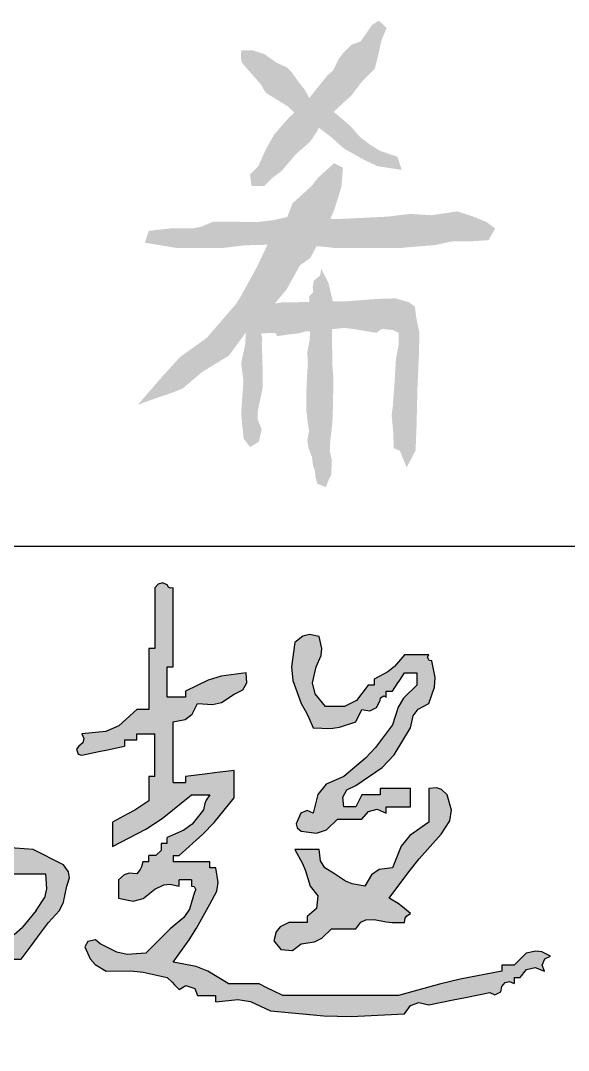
# Model space of a CAD drawing. Extents: x 4554681 to 4680693, y -485691 to -238770.
# Drawn here: x 4655784 to 4656409, y -419363 to -418188 of the extents above; entities that cross this region are included whole.
import ezdxf

# ---------------------------------------------------------------- set-up
doc = ezdxf.new("R2010")
doc.units = 0
doc.header["$LTSCALE"] = 1000
doc.header["$MEASUREMENT"] = 0
doc.layers.get('0').update_dxf_attribs({"linetype": 'CONTINUOUS'})
doc.layers.add('HATCH', color=8, linetype='CONTINUOUS')

# ---------------------------------------------------------------- blocks, each defined once
blk = doc.blocks.new('韩超')
h = blk.add_hatch(color=256)
h.dxf.hatch_style = 1
h.paths.add_polyline_path([(0.787849, 0.514197), (0.777955, 0.527898), (0.77346, 0.562754), (0.78123, 0.586063), (0.805739, 0.61125), (0.805739, 0.625142), (0.819631, 0.625142), (0.818004, 0.635027), (0.823773, 0.643681), (0.833523, 0.64598), (0.860867, 0.674873), (0.870953, 0.696725), (0.875199, 0.736279), (0.836353, 0.74757), (0.816903, 0.753127), (0.777955, 0.764063), (0.777955, 0.777955), (0.791847, 0.777955), (0.791847, 0.819631), (0.801775, 0.820971), (0.80763, 0.824875), (0.812685, 0.833523), (0.832189, 0.847055), (0.839321, 0.866071), (0.833523, 0.889091), (0.791847, 0.889091), (0.776856, 0.916298), (0.7735, 0.934755), (0.777955, 0.965498), (0.770329, 0.984025), (0.756314, 0.993368), (0.736279, 0.993282), (0.716867, 0.977277), (0.713907, 0.950644), (0.729333, 0.930768), (0.740061, 0.911103), (0.737625, 0.891618), (0.722387, 0.875199), (0.694603, 0.875199), (0.683489, 0.864086), (0.677932, 0.858529), (0.666819, 0.847415), (0.638572, 0.845181), (0.624291, 0.842325), (0.597358, 0.833523), (0.597358, 0.791847), (0.643081, 0.794876), (0.666726, 0.800787), (0.708495, 0.819631), (0.708495, 0.833523), (0.736279, 0.833523), (0.736279, 0.791847), (0.718733, 0.774249), (0.705317, 0.767541), (0.680711, 0.764063), (0.680711, 0.750171), (0.666819, 0.750171), (0.658732, 0.72359), (0.639033, 0.708815), (0.61125, 0.708495), (0.596777, 0.690733), (0.592946, 0.675409), (0.597358, 0.652926), (0.623512, 0.642026), (0.64687, 0.646697), (0.666819, 0.666819), (0.722387, 0.666819), (0.738834, 0.631134), (0.742077, 0.608437), (0.736279, 0.569574), (0.708495, 0.569574), (0.682162, 0.535076), (0.663824, 0.519794), (0.625142, 0.500114), (0.625142, 0.47233), (0.61125, 0.47233), (0.589715, 0.441777), (0.574435, 0.428025), (0.54179, 0.409816), (0.527664, 0.400538), (0.510468, 0.403404), (0.500114, 0.416762), (0.500114, 0.569574), (0.524623, 0.594762), (0.532393, 0.618071), (0.527898, 0.652926), (0.514006, 0.652926), (0.514006, 0.847415), (0.500114, 0.847415), (0.500114, 0.875199), (0.486416, 0.877514), (0.478388, 0.883536), (0.47233, 0.896037), (0.438162, 0.892345), (0.420863, 0.888021), (0.388977, 0.875199), (0.388977, 0.847415), (0.375085, 0.847415), (0.379444, 0.836821), (0.376971, 0.826928), (0.368139, 0.819631), (0.356965, 0.793593), (0.353947, 0.778504), (0.354247, 0.750171), (0.337644, 0.741703), (0.330222, 0.726858), (0.333409, 0.708495), (0.347301, 0.708495), (0.347301, 0.666819), (0.332737, 0.655189), (0.327028, 0.643772), (0.326463, 0.625142), (0.32344, 0.619715), (0.327253, 0.612088), (0.333409, 0.61125), (0.333409, 0.583466), (0.305625, 0.583466), (0.302565, 0.667178), (0.306887, 0.710398), (0.326463, 0.791847), (0.3234, 0.8474), (0.32482, 0.875797), (0.333409, 0.930768), (0.375085, 0.930768), (0.375085, 0.94466), (0.430654, 0.94466), (0.482374, 0.970498), (0.50707, 0.987931), (0.548736, 1.028012), (0.542559, 1.028676), (0.538615, 1.036564), (0.54179, 1.041904), (0.514006, 1.041904), (0.514006, 1.055796), (0.462884, 1.052445), (0.433869, 1.058893), (0.388977, 1.08358), (0.305625, 1.08358), (0.305625, 1.139148), (0.281985, 1.161307), (0.266841, 1.170393), (0.236165, 1.180825), (0.238399, 1.152578), (0.241255, 1.138297), (0.250057, 1.111364), (0.263949, 1.111364), (0.263949, 1.041904), (0.277841, 1.041904), (0.277841, 0.930768), (0.250057, 0.930768), (0.200194, 0.90821), (0.175186, 0.897095), (0.125028, 0.875199), (0.097454, 0.881715), (0.078516, 0.877928), (0.055568, 0.861307), (0.050109, 0.847376), (0.0559, 0.8329), (0.06946, 0.826577), (0.152955, 0.845407), (0.194635, 0.855133), (0.277841, 0.875199), (0.277841, 0.708495), (0.266727, 0.675154), (0.261171, 0.658483), (0.250057, 0.625142), (0.255939, 0.530696), (0.258718, 0.483462), (0.263949, 0.388977), (0.286969, 0.38318), (0.305985, 0.390311), (0.319517, 0.409816), (0.344599, 0.428141), (0.359268, 0.435475), (0.388977, 0.444546), (0.388977, 0.458438), (0.40287, 0.458438), (0.40287, 0.416762), (0.388977, 0.416762), (0.340729, 0.364454), (0.31168, 0.341215), (0.250057, 0.305625), (0.250057, 0.291733), (0.236165, 0.291733), (0.231424, 0.268639), (0.217583, 0.254798), (0.194489, 0.250057), (0.194489, 0.236165), (0.180597, 0.236165), (0.148793, 0.216524), (0.134276, 0.200394), (0.118082, 0.166705), (0.127514, 0.14947), (0.152825, 0.145854), (0.166705, 0.159759), (0.185336, 0.17447), (0.198563, 0.17943), (0.222273, 0.180597), (0.222273, 0.194489), (0.277841, 0.194489), (0.311245, 0.220472), (0.333233, 0.229896), (0.375085, 0.236165), (0.375085, 0.250057), (0.40287, 0.250057), (0.420685, 0.221738), (0.422698, 0.197582), (0.409816, 0.166705), (0.396068, 0.142401), (0.398473, 0.118345), (0.416762, 0.097244), (0.43433, 0.097627), (0.444154, 0.100901), (0.458438, 0.111136), (0.458438, 0.263949), (0.47233, 0.263949), (0.524193, 0.298154), (0.552768, 0.312442), (0.61125, 0.333409), (0.61125, 0.40287), (0.621931, 0.39652), (0.637706, 0.404407), (0.639034, 0.416762), (0.680711, 0.416762), (0.680711, 0.430654), (0.736279, 0.430654), (0.736279, 0.416762), (0.750171, 0.416762), (0.750171, 0.305625), (0.735269, 0.297653), (0.731714, 0.276323), (0.743225, 0.263949), (0.754517, 0.192544), (0.755945, 0.155413), (0.750171, 0.083352), (0.791847, 0.083352), (0.791847, 0.263949), (0.833523, 0.263949), (0.837499, 0.253205), (0.852744, 0.249394), (0.861307, 0.257003), (0.883535, 0.265338), (0.894648, 0.269506), (0.916876, 0.277841), (0.916876, 0.291733), (0.94466, 0.291733), (0.969894, 0.324902), (0.982398, 0.341574), (1.007174, 0.375085), (1.032146, 0.402761), (1.041693, 0.421855), (1.04885, 0.458438), (1.055218, 0.477023), (1.053221, 0.491001), (1.041904, 0.50706), (0.972444, 0.54179), (0.910919, 0.546316), (0.877697, 0.541786), (0.819631, 0.520952), (0.805828, 0.5112)])
h.paths.add_polyline_path([(0.791847, 0.458438), (0.805739, 0.458438), (0.82241, 0.469551), (0.847415, 0.486222), (1.000228, 0.486222), (1.003038, 0.45197), (0.997988, 0.431769), (0.97939, 0.40287), (0.948039, 0.36501), (0.929334, 0.347744), (0.889091, 0.319517), (0.889091, 0.305625), (0.805739, 0.305625), (0.805739, 0.291733), (0.791847, 0.291733)], flags=16)
h.paths.add_polyline_path([(0.750171, 0.500114), (0.736279, 0.500114), (0.725165, 0.489), (0.719608, 0.483443), (0.708495, 0.47233), (0.694603, 0.47233), (0.694603, 0.486222), (0.688447, 0.48706), (0.684633, 0.494686), (0.687657, 0.500114), (0.701182, 0.516386), (0.715167, 0.52238), (0.736279, 0.520952), (0.736943, 0.514775), (0.744831, 0.510831), (0.750171, 0.514006)], flags=16)
h.paths.add_polyline_path([(0.791847, 0.666819), (0.793521, 0.674497), (0.785633, 0.682384), (0.777955, 0.680711), (0.777955, 0.694603), (0.791847, 0.694603), (0.792194, 0.70849), (0.806202, 0.718996), (0.819631, 0.715441), (0.833192, 0.709118), (0.838982, 0.694641), (0.833523, 0.680711), (0.805739, 0.680711), (0.805739, 0.666819)], flags=16)
h.paths.add_polyline_path([(0.527898, 0.361193), (0.527898, 0.333409), (0.517217, 0.339759), (0.501443, 0.331871), (0.500114, 0.319517), (0.458438, 0.319517), (0.458438, 0.347301), (0.466116, 0.345628), (0.474003, 0.353515), (0.47233, 0.361193)], flags=16)
h.paths.add_polyline_path([(0.47233, 0.40287), (0.47233, 0.388977), (0.430654, 0.388977), (0.42898, 0.396656), (0.436867, 0.404543), (0.444546, 0.40287), (0.444546, 0.430654), (0.458438, 0.430654), (0.452088, 0.419973), (0.459976, 0.404198)], flags=16)
h.paths.add_polyline_path([(0.47233, 0.604304), (0.464836, 0.588169), (0.458643, 0.580427), (0.444546, 0.569574), (0.444546, 0.555682), (0.430654, 0.555682), (0.432327, 0.548004), (0.42444, 0.540117), (0.416762, 0.54179), (0.416762, 0.527898), (0.40287, 0.527898), (0.39467, 0.507807), (0.386422, 0.49791), (0.368139, 0.486222), (0.333409, 0.486222), (0.327612, 0.509242), (0.334743, 0.528258), (0.354247, 0.54179), (0.384775, 0.569612), (0.400056, 0.583504), (0.430654, 0.61125), (0.446814, 0.616197), (0.458647, 0.614224)], flags=16)
h.paths.add_polyline_path([(0.458438, 0.666819), (0.426908, 0.659351), (0.410404, 0.649448), (0.388977, 0.625142), (0.361193, 0.625142), (0.354844, 0.635823), (0.362731, 0.651598), (0.375085, 0.652926), (0.375085, 0.722387), (0.390598, 0.753922), (0.396359, 0.771203), (0.40287, 0.805739), (0.416762, 0.805739), (0.416762, 0.833523), (0.430654, 0.833523), (0.434629, 0.844267), (0.449874, 0.848078), (0.458438, 0.840469), (0.459102, 0.834292), (0.466989, 0.830348), (0.47233, 0.833523), (0.47233, 0.764063), (0.458438, 0.764063)], flags=16)
h.paths.add_polyline_path([(0.40287, 0.347301), (0.40287, 0.305625), (0.388977, 0.305625), (0.360889, 0.27915), (0.342496, 0.268422), (0.305625, 0.257003), (0.294367, 0.254885), (0.286778, 0.256782), (0.277841, 0.263949), (0.277841, 0.277841), (0.291733, 0.277841), (0.319459, 0.305683), (0.333352, 0.319575), (0.361193, 0.347301)], flags=16)
h.paths.add_polyline_path([(0.430654, 1.000228), (0.416762, 1.000228), (0.39813, 0.985517), (0.384903, 0.980557), (0.361193, 0.97939), (0.347067, 0.970112), (0.329871, 0.972978), (0.319517, 0.986336), (0.319517, 1.055796), (0.347301, 1.055796), (0.376072, 1.035613), (0.395527, 1.029128), (0.430654, 1.028012)], flags=16)
h = blk.add_hatch(color=256)
h.dxf.hatch_style = 1
h.paths.add_polyline_path([(1.542018, 0.208381), (1.519791, 0.219494), (1.508677, 0.225051), (1.48645, 0.236165), (1.416989, 0.236165), (1.371255, 0.264232), (1.344642, 0.274582), (1.291961, 0.284787), (1.328443, 0.335457), (1.345237, 0.362046), (1.375313, 0.416762), (1.391241, 0.446575), (1.394603, 0.466747), (1.389205, 0.500114), (1.375313, 0.500114), (1.375313, 0.514006), (1.291961, 0.514006), (1.291961, 0.527898), (1.305853, 0.527898), (1.359796, 0.576664), (1.385101, 0.603375), (1.430881, 0.659873), (1.430881, 0.722387), (1.386427, 0.71683), (1.3642, 0.714052), (1.319745, 0.708495), (1.319745, 0.694603), (1.291961, 0.694603), (1.291961, 0.833523), (1.31926, 0.838693), (1.334923, 0.85044), (1.347529, 0.875199), (1.381781, 0.872389), (1.401982, 0.877439), (1.430881, 0.896037), (1.450883, 0.906123), (1.460131, 0.922307), (1.458666, 0.94466), (1.401114, 0.937345), (1.371819, 0.928557), (1.319745, 0.902983), (1.319745, 0.889091), (1.278069, 0.889091), (1.278069, 0.958552), (1.291961, 0.958552), (1.291961, 1.139148), (1.285806, 1.138304), (1.281086, 1.140664), (1.278069, 1.146094), (1.267308, 1.150023), (1.257931, 1.147679), (1.250285, 1.139148), (1.250285, 1.000228), (1.236393, 1.000228), (1.236393, 0.861307), (1.208609, 0.861307), (1.168183, 0.824416), (1.138053, 0.811024), (1.08358, 0.805739), (1.087939, 0.795145), (1.085465, 0.785252), (1.076634, 0.777955), (1.071121, 0.771113), (1.075065, 0.759282), (1.08358, 0.757117), (1.122533, 0.76519), (1.141984, 0.769358), (1.180825, 0.777955), (1.180825, 0.791847), (1.208609, 0.791847), (1.208609, 0.805739), (1.250285, 0.805739), (1.250285, 0.708495), (1.236393, 0.708495), (1.236393, 0.652926), (1.203973, 0.631977), (1.187234, 0.622213), (1.15304, 0.604304), (1.15304, 0.548736), (1.229739, 0.588318), (1.266619, 0.612432), (1.333637, 0.666819), (1.375313, 0.666819), (1.366995, 0.654381), (1.363975, 0.646831), (1.361421, 0.632088), (1.335054, 0.599814), (1.316435, 0.58585), (1.278069, 0.569574), (1.278069, 0.555682), (1.264177, 0.555682), (1.26415, 0.539965), (1.25211, 0.527924), (1.236393, 0.527898), (1.236393, 0.514006), (1.222501, 0.514006), (1.219217, 0.502022), (1.216226, 0.496039), (1.208609, 0.486222), (1.191149, 0.488205), (1.17971, 0.484393), (1.166932, 0.47233), (1.166932, 0.430654), (1.200708, 0.424307), (1.223469, 0.429997), (1.250285, 0.451492), (1.27048, 0.461183), (1.283894, 0.46286), (1.305853, 0.458438), (1.305853, 0.47233), (1.333637, 0.47233), (1.333637, 0.458438), (1.339793, 0.4576), (1.343606, 0.449973), (1.340583, 0.444546), (1.32937, 0.406076), (1.316213, 0.38634), (1.285015, 0.361193), (1.229447, 0.305625), (1.187056, 0.302553), (1.163204, 0.307323), (1.125256, 0.326463), (1.114566, 0.33576), (1.096818, 0.332211), (1.090526, 0.319517), (1.102438, 0.292491), (1.113943, 0.279343), (1.139148, 0.263949), (1.194983, 0.265062), (1.223561, 0.262204), (1.278069, 0.250057), (1.289183, 0.238943), (1.294739, 0.233386), (1.305853, 0.222273), (1.320568, 0.231877), (1.341519, 0.224893), (1.347529, 0.208381), (1.389205, 0.208381), (1.389205, 0.194489), (1.439628, 0.1998), (1.468259, 0.195028), (1.514234, 0.173651), (1.635959, 0.161998), (1.69773, 0.160594), (1.819859, 0.166705), (1.833779, 0.185933), (1.852296, 0.192877), (1.875427, 0.187543), (1.930995, 0.198656), (1.958779, 0.204213), (2.014348, 0.215327), (2.025534, 0.209917), (2.039748, 0.217024), (2.042132, 0.229219), (2.049428, 0.23805), (2.059322, 0.240524), (2.069916, 0.236165), (2.069916, 0.250057), (2.083808, 0.250057), (2.098401, 0.26772), (2.118188, 0.272666), (2.139376, 0.263949), (2.133917, 0.27788), (2.139708, 0.292356), (2.153268, 0.298679), (2.133073, 0.308371), (2.119659, 0.310047), (2.0977, 0.305625), (2.086586, 0.294512), (2.08103, 0.288955), (2.069916, 0.277841), (2.042132, 0.277841), (2.042132, 0.263949), (1.946785, 0.245868), (1.899372, 0.234712), (1.805967, 0.208381)])
h = blk.add_hatch(color=256)
h.dxf.hatch_style = 1
h.paths.add_polyline_path([(1.611478, 0.625142), (1.597547, 0.630601), (1.583071, 0.624811), (1.576748, 0.61125), (1.572819, 0.60049), (1.575163, 0.591112), (1.583694, 0.583466), (1.61855, 0.578971), (1.641859, 0.586741), (1.667046, 0.61125), (1.680938, 0.61125), (1.722615, 0.61125), (1.737208, 0.628913), (1.756995, 0.63386), (1.778183, 0.625142), (1.778183, 0.639034), (1.833751, 0.639034), (1.833751, 0.655705), (1.833751, 0.66404), (1.833751, 0.680711), (1.805967, 0.680711), (1.792075, 0.680711), (1.764291, 0.680711), (1.764291, 0.666819), (1.722615, 0.666819), (1.717058, 0.655705), (1.714279, 0.650148), (1.708723, 0.639034), (1.69483, 0.639034), (1.680938, 0.639034), (1.678868, 0.661339), (1.688455, 0.678116), (1.708723, 0.687657), (1.768692, 0.728785), (1.795922, 0.757527), (1.833751, 0.819631), (1.839429, 0.846829), (1.850907, 0.862133), (1.875427, 0.875199), (1.888443, 0.91196), (1.890032, 0.934206), (1.882373, 0.972444), (1.876196, 0.973108), (1.872252, 0.980995), (1.875427, 0.986336), (1.861535, 0.986336), (1.819859, 0.986336), (1.796859, 0.959188), (1.781933, 0.947248), (1.750399, 0.930768), (1.750399, 0.916876), (1.736507, 0.916876), (1.71031, 0.882162), (1.682751, 0.868382), (1.639262, 0.868253), (1.61591, 0.897042), (1.610049, 0.922442), (1.618424, 0.958552), (1.629264, 0.984285), (1.6309, 1.000642), (1.62537, 1.028012), (1.602888, 1.032424), (1.587563, 1.028593), (1.569802, 1.01412), (1.562035, 0.958817), (1.56513, 0.927869), (1.583694, 0.875199), (1.595758, 0.853473), (1.601336, 0.842318), (1.611478, 0.819631), (1.650742, 0.818134), (1.671448, 0.821092), (1.708723, 0.833523), (1.714279, 0.844637), (1.717058, 0.850194), (1.722615, 0.861307), (1.740978, 0.85812), (1.755823, 0.865542), (1.764291, 0.882145), (1.764955, 0.888322), (1.772842, 0.892266), (1.778183, 0.889091), (1.778183, 0.902983), (1.792075, 0.902983), (1.803189, 0.919654), (1.808745, 0.927989), (1.819859, 0.94466), (1.847643, 0.94466), (1.847643, 0.916876), (1.817381, 0.887163), (1.804962, 0.866982), (1.792075, 0.826577), (1.753545, 0.774398), (1.730689, 0.750113), (1.680938, 0.708495), (1.641359, 0.690689), (1.621854, 0.667284)])
h = blk.add_hatch(color=256)
h.dxf.hatch_style = 1
h.paths.add_polyline_path([(1.831635, 0.573795), (1.812227, 0.549535), (1.792075, 0.500114), (1.762292, 0.496094), (1.744726, 0.484384), (1.729561, 0.458438), (1.700075, 0.463546), (1.684975, 0.469586), (1.6601, 0.486222), (1.637668, 0.49978), (1.627728, 0.515685), (1.62537, 0.54179), (1.603143, 0.54179), (1.592029, 0.54179), (1.569802, 0.54179), (1.586675, 0.509854), (1.593737, 0.492906), (1.604532, 0.458438), (1.621804, 0.436498), (1.61886, 0.407063), (1.597586, 0.388977), (1.597586, 0.375085), (1.55591, 0.375085), (1.536306, 0.36578), (1.526798, 0.35437), (1.52118, 0.333409), (1.537185, 0.313997), (1.563818, 0.311038), (1.583694, 0.326463), (1.614401, 0.331156), (1.630976, 0.339443), (1.653154, 0.361193), (1.667046, 0.361193), (1.708723, 0.361193), (1.720352, 0.375758), (1.731769, 0.381467), (1.750399, 0.382031), (1.77782, 0.376762), (1.791938, 0.37535), (1.819859, 0.375085), (1.821199, 0.385013), (1.825102, 0.390868), (1.833751, 0.395924), (1.815429, 0.411271), (1.805589, 0.418299), (1.785129, 0.430654), (1.829593, 0.491137), (1.853312, 0.520437), (1.903211, 0.57652), (1.923495, 0.606919), (1.927312, 0.631729), (1.917103, 0.666819), (1.904326, 0.678881), (1.892887, 0.682694), (1.875427, 0.680711), (1.875427, 0.650148), (1.875427, 0.634867), (1.875427, 0.604304)])
for p, q in [((1.257931, 1.147679), (1.250285, 1.139148)), ((1.250285, 1.139148), (1.250285, 1.000228)), ((1.267308, 1.150023), (1.257931, 1.147679)), ((1.278069, 1.146094), (1.267308, 1.150023)), ((1.281086, 1.140664), (1.278069, 1.146094)), ((1.285806, 1.138304), (1.281086, 1.140664)), ((1.291961, 1.139148), (1.285806, 1.138304)), ((1.291961, 0.958552), (1.291961, 1.139148)), ((1.569802, 1.01412), (1.562035, 0.958817)), ((1.587563, 1.028593), (1.569802, 1.01412)), ((1.602888, 1.032424), (1.587563, 1.028593)), ((1.62537, 1.028012), (1.602888, 1.032424)), ((1.6309, 1.000642), (1.62537, 1.028012)), ((1.236393, 1.000228), (1.236393, 0.861307)), ((1.250285, 1.000228), (1.236393, 1.000228)), ((1.629264, 0.984285), (1.6309, 1.000642)), ((1.618424, 0.958552), (1.629264, 0.984285)), ((1.819859, 0.986336), (1.796859, 0.959188)), ((1.861535, 0.986336), (1.819859, 0.986336)), ((1.875427, 0.986336), (1.861535, 0.986336)), ((1.872252, 0.980995), (1.875427, 0.986336)), ((1.876196, 0.973108), (1.872252, 0.980995)), ((1.882373, 0.972444), (1.876196, 0.973108)), ((1.890032, 0.934206), (1.882373, 0.972444)), ((1.278069, 0.958552), (1.291961, 0.958552)), ((1.278069, 0.889091), (1.278069, 0.958552)), ((1.458666, 0.94466), (1.401114, 0.937345)), ((1.460131, 0.922307), (1.458666, 0.94466)), ((1.562035, 0.958817), (1.56513, 0.927869)), ((1.610049, 0.922442), (1.618424, 0.958552)), ((1.781933, 0.947248), (1.750399, 0.930768)), ((1.796859, 0.959188), (1.781933, 0.947248)), ((1.808745, 0.927989), (1.819859, 0.94466)), ((1.819859, 0.94466), (1.847643, 0.94466)), ((1.847643, 0.94466), (1.847643, 0.916876)), ((1.371819, 0.928557), (1.319745, 0.902983)), ((1.401114, 0.937345), (1.371819, 0.928557)), ((1.450883, 0.906123), (1.460131, 0.922307)), ((1.56513, 0.927869), (1.583694, 0.875199)), ((1.61591, 0.897042), (1.610049, 0.922442)), ((1.736507, 0.916876), (1.71031, 0.882162)), ((1.750399, 0.916876), (1.736507, 0.916876)), ((1.750399, 0.930768), (1.750399, 0.916876)), ((1.792075, 0.902983), (1.803189, 0.919654)), ((1.803189, 0.919654), (1.808745, 0.927989)), ((1.847643, 0.916876), (1.817381, 0.887163)), ((1.888443, 0.91196), (1.890032, 0.934206)), ((1.319745, 0.902983), (1.319745, 0.889091)), ((1.401982, 0.877439), (1.430881, 0.896037)), ((1.430881, 0.896037), (1.450883, 0.906123)), ((1.639262, 0.868253), (1.61591, 0.897042)), ((1.778183, 0.902983), (1.792075, 0.902983)), ((1.778183, 0.889091), (1.778183, 0.902983)), ((1.875427, 0.875199), (1.888443, 0.91196)), ((1.319745, 0.889091), (1.278069, 0.889091)), ((1.334923, 0.85044), (1.347529, 0.875199)), ((1.347529, 0.875199), (1.381781, 0.872389)), ((1.381781, 0.872389), (1.401982, 0.877439)), ((1.583694, 0.875199), (1.595758, 0.853473)), ((1.71031, 0.882162), (1.682751, 0.868382)), ((1.755823, 0.865542), (1.764291, 0.882145)), ((1.764291, 0.882145), (1.764955, 0.888322)), ((1.764955, 0.888322), (1.772842, 0.892266)), ((1.772842, 0.892266), (1.778183, 0.889091)), ((1.817381, 0.887163), (1.804962, 0.866982)), ((1.850907, 0.862133), (1.875427, 0.875199)), ((1.208609, 0.861307), (1.168183, 0.824416)), ((1.236393, 0.861307), (1.208609, 0.861307)), ((1.31926, 0.838693), (1.334923, 0.85044)), ((1.595758, 0.853473), (1.601336, 0.842318)), ((1.682751, 0.868382), (1.639262, 0.868253)), ((1.714279, 0.844637), (1.717058, 0.850194)), ((1.717058, 0.850194), (1.722615, 0.861307)), ((1.722615, 0.861307), (1.740978, 0.85812)), ((1.740978, 0.85812), (1.755823, 0.865542)), ((1.804962, 0.866982), (1.792075, 0.826577)), ((1.833751, 0.819631), (1.839429, 0.846829)), ((1.839429, 0.846829), (1.850907, 0.862133)), ((1.168183, 0.824416), (1.138053, 0.811024)), ((1.291961, 0.833523), (1.31926, 0.838693)), ((1.291961, 0.694603), (1.291961, 0.833523)), ((1.601336, 0.842318), (1.611478, 0.819631)), ((1.671448, 0.821092), (1.708723, 0.833523)), ((1.708723, 0.833523), (1.714279, 0.844637)), ((1.792075, 0.826577), (1.753545, 0.774398)), ((1.138053, 0.811024), (1.08358, 0.805739)), ((1.08358, 0.805739), (1.087939, 0.795145)), ((1.208609, 0.791847), (1.208609, 0.805739)), ((1.208609, 0.805739), (1.250285, 0.805739)), ((1.250285, 0.708495), (1.250285, 0.805739)), ((1.611478, 0.819631), (1.650742, 0.818134)), ((1.650742, 0.818134), (1.671448, 0.821092)), ((1.795922, 0.757527), (1.833751, 0.819631)), ((1.076634, 0.777955), (1.071121, 0.771113)), ((1.085465, 0.785252), (1.076634, 0.777955)), ((1.087939, 0.795145), (1.085465, 0.785252)), ((1.141984, 0.769358), (1.180825, 0.777955)), ((1.180825, 0.791847), (1.208609, 0.791847)), ((1.180825, 0.791847), (1.180825, 0.777955)), ((1.071121, 0.771113), (1.075065, 0.759282)), ((1.075065, 0.759282), (1.08358, 0.757117)), ((1.08358, 0.757117), (1.122533, 0.76519)), ((1.122533, 0.76519), (1.141984, 0.769358)), ((1.753545, 0.774398), (1.730689, 0.750113)), ((1.768692, 0.728785), (1.795922, 0.757527)), ((1.730689, 0.750113), (1.680938, 0.708495)), ((1.708723, 0.687657), (1.768692, 0.728785)), ((1.236393, 0.708495), (1.236393, 0.652926)), ((1.250285, 0.708495), (1.236393, 0.708495)), ((1.3642, 0.714052), (1.319745, 0.708495)), ((1.319745, 0.708495), (1.319745, 0.694603)), ((1.386427, 0.71683), (1.3642, 0.714052)), ((1.430881, 0.722387), (1.386427, 0.71683)), ((1.430881, 0.659873), (1.430881, 0.722387)), ((1.680938, 0.708495), (1.641359, 0.690689)), ((1.291961, 0.694603), (1.319745, 0.694603)), ((1.641359, 0.690689), (1.621854, 0.667284)), ((1.688455, 0.678116), (1.708723, 0.687657)), ((1.892887, 0.682694), (1.875427, 0.680711)), ((1.904326, 0.678881), (1.892887, 0.682694)), ((1.266619, 0.612432), (1.333637, 0.666819)), ((1.333637, 0.666819), (1.375313, 0.666819)), ((1.375313, 0.666819), (1.366995, 0.654381)), ((1.385101, 0.603375), (1.430881, 0.659873)), ((1.621854, 0.667284), (1.611478, 0.625142)), ((1.678868, 0.661339), (1.688455, 0.678116)), ((1.680938, 0.639034), (1.678868, 0.661339)), ((1.722615, 0.666819), (1.717058, 0.655705)), ((1.764291, 0.666819), (1.722615, 0.666819)), ((1.792075, 0.680711), (1.764291, 0.680711)), ((1.764291, 0.680711), (1.764291, 0.666819)), ((1.805967, 0.680711), (1.792075, 0.680711)), ((1.833751, 0.680711), (1.805967, 0.680711)), ((1.833751, 0.66404), (1.833751, 0.680711)), ((1.833751, 0.655705), (1.833751, 0.66404)), ((1.875427, 0.680711), (1.875427, 0.650148)), ((1.917103, 0.666819), (1.904326, 0.678881)), ((1.927312, 0.631729), (1.917103, 0.666819)), ((1.236393, 0.652926), (1.203973, 0.631977)), ((1.363975, 0.646831), (1.361421, 0.632088)), ((1.366995, 0.654381), (1.363975, 0.646831)), ((1.69483, 0.639034), (1.680938, 0.639034)), ((1.708723, 0.639034), (1.69483, 0.639034)), ((1.714279, 0.650148), (1.708723, 0.639034)), ((1.717058, 0.655705), (1.714279, 0.650148)), ((1.778183, 0.625142), (1.778183, 0.639034)), ((1.778183, 0.639034), (1.833751, 0.639034)), ((1.833751, 0.639034), (1.833751, 0.655705)), ((1.875427, 0.650148), (1.875427, 0.634867)), ((1.875427, 0.634867), (1.875427, 0.604304)), ((1.187234, 0.622213), (1.15304, 0.604304)), ((1.203973, 0.631977), (1.187234, 0.622213)), ((1.229739, 0.588318), (1.266619, 0.612432)), ((1.361421, 0.632088), (1.335054, 0.599814)), ((1.576748, 0.61125), (1.572819, 0.60049)), ((1.583071, 0.624811), (1.576748, 0.61125)), ((1.597547, 0.630601), (1.583071, 0.624811)), ((1.611478, 0.625142), (1.597547, 0.630601)), ((1.641859, 0.586741), (1.667046, 0.61125)), ((1.667046, 0.61125), (1.680938, 0.61125)), ((1.680938, 0.61125), (1.722615, 0.61125)), ((1.722615, 0.61125), (1.737208, 0.628913)), ((1.737208, 0.628913), (1.756995, 0.63386)), ((1.756995, 0.63386), (1.778183, 0.625142)), ((1.923495, 0.606919), (1.927312, 0.631729)), ((1.15304, 0.604304), (1.15304, 0.548736)), ((1.15304, 0.548736), (1.229739, 0.588318)), ((1.335054, 0.599814), (1.316435, 0.58585)), ((1.359796, 0.576664), (1.385101, 0.603375)), ((1.572819, 0.60049), (1.575163, 0.591112)), ((1.575163, 0.591112), (1.583694, 0.583466)), ((1.875427, 0.604304), (1.831635, 0.573795)), ((1.903211, 0.57652), (1.923495, 0.606919)), ((1.316435, 0.58585), (1.278069, 0.569574)), ((1.278069, 0.555682), (1.278069, 0.569574)), ((1.305853, 0.527898), (1.359796, 0.576664)), ((1.583694, 0.583466), (1.61855, 0.578971)), ((1.61855, 0.578971), (1.641859, 0.586741)), ((1.831635, 0.573795), (1.812227, 0.549535)), ((1.853312, 0.520437), (1.903211, 0.57652)), ((0.972444, 0.54179), (0.910919, 0.546316)), ((1.041904, 0.50706), (0.972444, 0.54179)), ((1.264177, 0.555682), (1.26415, 0.539965)), ((1.278069, 0.555682), (1.264177, 0.555682)), ((1.592029, 0.54179), (1.569802, 0.54179)), ((1.569802, 0.54179), (1.586675, 0.509854)), ((1.603143, 0.54179), (1.592029, 0.54179)), ((1.62537, 0.54179), (1.603143, 0.54179)), ((1.627728, 0.515685), (1.62537, 0.54179)), ((1.812227, 0.549535), (1.792075, 0.500114)), ((1.25211, 0.527924), (1.236393, 0.527898)), ((1.236393, 0.514006), (1.236393, 0.527898)), ((1.26415, 0.539965), (1.25211, 0.527924)), ((1.291961, 0.527898), (1.291961, 0.514006)), ((1.291961, 0.527898), (1.305853, 0.527898)), ((1.829593, 0.491137), (1.853312, 0.520437)), ((1.053221, 0.491001), (1.041904, 0.50706)), ((1.216226, 0.496039), (1.208609, 0.486222)), ((1.219217, 0.502022), (1.216226, 0.496039)), ((1.222501, 0.514006), (1.219217, 0.502022)), ((1.236393, 0.514006), (1.222501, 0.514006)), ((1.375313, 0.514006), (1.291961, 0.514006)), ((1.375313, 0.500114), (1.375313, 0.514006)), ((1.389205, 0.500114), (1.375313, 0.500114)), ((1.394603, 0.466747), (1.389205, 0.500114)), ((1.586675, 0.509854), (1.593737, 0.492906)), ((1.637668, 0.49978), (1.627728, 0.515685)), ((1.6601, 0.486222), (1.637668, 0.49978)), ((1.762292, 0.496094), (1.744726, 0.484384)), ((1.792075, 0.500114), (1.762292, 0.496094)), ((0.847415, 0.486222), (1.000228, 0.486222)), ((1.000228, 0.486222), (1.003038, 0.45197)), ((1.04885, 0.458438), (1.055218, 0.477023)), ((1.055218, 0.477023), (1.053221, 0.491001)), ((1.17971, 0.484393), (1.166932, 0.47233)), ((1.166932, 0.47233), (1.166932, 0.430654)), ((1.191149, 0.488205), (1.17971, 0.484393)), ((1.208609, 0.486222), (1.191149, 0.488205)), ((1.333637, 0.47233), (1.305853, 0.47233)), ((1.305853, 0.458438), (1.305853, 0.47233)), ((1.333637, 0.47233), (1.333637, 0.458438)), ((1.593737, 0.492906), (1.604532, 0.458438)), ((1.684975, 0.469586), (1.6601, 0.486222)), ((1.744726, 0.484384), (1.729561, 0.458438)), ((1.785129, 0.430654), (1.829593, 0.491137)), ((1.003038, 0.45197), (0.997988, 0.431769)), ((1.041693, 0.421855), (1.04885, 0.458438)), ((1.223469, 0.429997), (1.250285, 0.451492)), ((1.250285, 0.451492), (1.27048, 0.461183)), ((1.27048, 0.461183), (1.283894, 0.46286)), ((1.283894, 0.46286), (1.305853, 0.458438)), ((1.333637, 0.458438), (1.339793, 0.4576)), ((1.339793, 0.4576), (1.343606, 0.449973)), ((1.343606, 0.449973), (1.340583, 0.444546)), ((1.375313, 0.416762), (1.391241, 0.446575)), ((1.391241, 0.446575), (1.394603, 0.466747)), ((1.604532, 0.458438), (1.621804, 0.436498)), ((1.700075, 0.463546), (1.684975, 0.469586)), ((1.729561, 0.458438), (1.700075, 0.463546)), ((0.97939, 0.40287), (0.997988, 0.431769)), ((1.166932, 0.430654), (1.200708, 0.424307)), ((1.200708, 0.424307), (1.223469, 0.429997)), ((1.340583, 0.444546), (1.32937, 0.406076)), ((1.621804, 0.436498), (1.61886, 0.407063)), ((1.805589, 0.418299), (1.785129, 0.430654)), ((0.97939, 0.40287), (0.948039, 0.36501)), ((1.007174, 0.375085), (1.032146, 0.402761)), ((1.032146, 0.402761), (1.041693, 0.421855)), ((1.32937, 0.406076), (1.316213, 0.38634)), ((1.345237, 0.362046), (1.375313, 0.416762)), ((1.61886, 0.407063), (1.597586, 0.388977)), ((1.815429, 0.411271), (1.805589, 0.418299)), ((1.833751, 0.395924), (1.815429, 0.411271)), ((1.316213, 0.38634), (1.285015, 0.361193)), ((1.597586, 0.388977), (1.597586, 0.375085)), ((1.720352, 0.375758), (1.731769, 0.381467)), ((1.731769, 0.381467), (1.750399, 0.382031)), ((1.750399, 0.382031), (1.77782, 0.376762)), ((1.77782, 0.376762), (1.791938, 0.37535)), ((1.819859, 0.375085), (1.821199, 0.385013)), ((1.821199, 0.385013), (1.825102, 0.390868)), ((1.825102, 0.390868), (1.833751, 0.395924)), ((0.929334, 0.347744), (0.948039, 0.36501)), ((0.982398, 0.341574), (1.007174, 0.375085)), ((1.285015, 0.361193), (1.229447, 0.305625)), ((1.328443, 0.335457), (1.345237, 0.362046)), ((1.526798, 0.35437), (1.52118, 0.333409)), ((1.536306, 0.36578), (1.526798, 0.35437)), ((1.55591, 0.375085), (1.536306, 0.36578)), ((1.597586, 0.375085), (1.55591, 0.375085)), ((1.630976, 0.339443), (1.653154, 0.361193)), ((1.653154, 0.361193), (1.667046, 0.361193)), ((1.667046, 0.361193), (1.708723, 0.361193)), ((1.708723, 0.361193), (1.720352, 0.375758)), ((1.791938, 0.37535), (1.819859, 0.375085)), ((0.969894, 0.324902), (0.982398, 0.341574)), ((1.096818, 0.332211), (1.090526, 0.319517)), ((1.114566, 0.33576), (1.096818, 0.332211)), ((1.125256, 0.326463), (1.114566, 0.33576)), ((1.291961, 0.284787), (1.328443, 0.335457)), ((1.52118, 0.333409), (1.537185, 0.313997)), ((1.583694, 0.326463), (1.614401, 0.331156)), ((1.614401, 0.331156), (1.630976, 0.339443)), ((0.94466, 0.291733), (0.969894, 0.324902)), ((1.090526, 0.319517), (1.102438, 0.292491)), ((1.163204, 0.307323), (1.125256, 0.326463)), ((1.187056, 0.302553), (1.163204, 0.307323)), ((1.229447, 0.305625), (1.187056, 0.302553)), ((1.537185, 0.313997), (1.563818, 0.311038)), ((1.563818, 0.311038), (1.583694, 0.326463)), ((2.0977, 0.305625), (2.086586, 0.294512)), ((2.119659, 0.310047), (2.0977, 0.305625)), ((2.133073, 0.308371), (2.119659, 0.310047)), ((2.153268, 0.298679), (2.133073, 0.308371)), ((0.916876, 0.291733), (0.94466, 0.291733)), ((1.102438, 0.292491), (1.113943, 0.279343)), ((1.344642, 0.274582), (1.291961, 0.284787)), ((2.08103, 0.288955), (2.069916, 0.277841)), ((2.086586, 0.294512), (2.08103, 0.288955)), ((2.133917, 0.27788), (2.139708, 0.292356)), ((2.139708, 0.292356), (2.153268, 0.298679)), ((1.113943, 0.279343), (1.139148, 0.263949)), ((1.139148, 0.263949), (1.194983, 0.265062)), ((1.194983, 0.265062), (1.223561, 0.262204)), ((1.223561, 0.262204), (1.278069, 0.250057)), ((1.371255, 0.264232), (1.344642, 0.274582)), ((1.416989, 0.236165), (1.371255, 0.264232)), ((2.042132, 0.263949), (1.946785, 0.245868)), ((2.069916, 0.277841), (2.042132, 0.277841)), ((2.042132, 0.277841), (2.042132, 0.263949)), ((2.083808, 0.250057), (2.098401, 0.26772)), ((2.098401, 0.26772), (2.118188, 0.272666)), ((2.118188, 0.272666), (2.139376, 0.263949)), ((2.139376, 0.263949), (2.133917, 0.27788)), ((1.278069, 0.250057), (1.289183, 0.238943)), ((1.289183, 0.238943), (1.294739, 0.233386)), ((1.416989, 0.236165), (1.48645, 0.236165)), ((1.508677, 0.225051), (1.48645, 0.236165)), ((1.946785, 0.245868), (1.899372, 0.234712)), ((2.042132, 0.229219), (2.049428, 0.23805)), ((2.049428, 0.23805), (2.059322, 0.240524)), ((2.059322, 0.240524), (2.069916, 0.236165)), ((2.069916, 0.250057), (2.083808, 0.250057)), ((2.069916, 0.250057), (2.069916, 0.236165)), ((1.294739, 0.233386), (1.305853, 0.222273)), ((1.305853, 0.222273), (1.320568, 0.231877)), ((1.320568, 0.231877), (1.341519, 0.224893)), ((1.341519, 0.224893), (1.347529, 0.208381)), ((1.519791, 0.219494), (1.508677, 0.225051)), ((1.542018, 0.208381), (1.519791, 0.219494)), ((1.899372, 0.234712), (1.805967, 0.208381)), ((1.958779, 0.204213), (2.014348, 0.215327)), ((2.014348, 0.215327), (2.025534, 0.209917)), ((2.025534, 0.209917), (2.039748, 0.217024)), ((2.039748, 0.217024), (2.042132, 0.229219)), ((1.347529, 0.208381), (1.389205, 0.208381)), ((1.389205, 0.194489), (1.389205, 0.208381)), ((1.389205, 0.194489), (1.439628, 0.1998)), ((1.439628, 0.1998), (1.468259, 0.195028)), ((1.468259, 0.195028), (1.514234, 0.173651)), ((1.805967, 0.208381), (1.542018, 0.208381)), ((1.833779, 0.185933), (1.852296, 0.192877)), ((1.852296, 0.192877), (1.875427, 0.187543)), ((1.875427, 0.187543), (1.930995, 0.198656)), ((1.930995, 0.198656), (1.958779, 0.204213)), ((1.514234, 0.173651), (1.635959, 0.161998)), ((1.69773, 0.160594), (1.819859, 0.166705)), ((1.819859, 0.166705), (1.833779, 0.185933)), ((1.635959, 0.161998), (1.69773, 0.160594))]:
    blk.add_line(p, q)

msp = doc.modelspace()

# ---------------------------------------------------------------- hatches: boundary and pattern name
at = {"layer": 'HATCH'}
h = msp.add_hatch(color=0, dxfattribs=at)
h.paths.add_polyline_path([(4656160.5, -418308.6), (4656145, -418295.3), (4656141, -418291.9), (4656125.7, -418306.2), (4656123.9, -418310.1), (4656137.5, -418320.3), (4656152.5, -418333.7), (4656176, -418347), (4656190.9, -418353.9), (4656204.8, -418356.1), (4656218.6, -418358.2), (4656213.8, -418343.3), (4656193.6, -418336.3), (4656181.8, -418328.9), (4656171.2, -418320.9)])
h.paths.add_polyline_path([(4656141, -418291.9), (4656137.4, -418288.9), (4656128.4, -418283.1), (4656113.5, -418277.2), (4656113.1, -418276.3), (4656100.5, -418288.4), (4656096.1, -418292.7), (4656106.6, -418302.2), (4656122.5, -418309.1), (4656123.9, -418310.1), (4656125.7, -418306.2)])
h.paths.add_polyline_path([(4656172.7, -418258.1), (4656187.9, -418242.9), (4656191.7, -418227.7), (4656195.5, -418210.6), (4656201.2, -418196.4), (4656192.6, -418187.9), (4656185, -418192.6), (4656178.4, -418202.1), (4656171.7, -418211.6), (4656161.3, -418215.4), (4656151.8, -418224.9), (4656146.1, -418232.5), (4656140.4, -418244.8), (4656133.7, -418250.5), (4656122.3, -418264.7), (4656113.1, -418276.3), (4656113.5, -418277.2), (4656128.4, -418283.1), (4656137.4, -418288.9), (4656141, -418291.9), (4656149.9, -418283.7), (4656161.2, -418273.2)])
h.paths.add_polyline_path([(4656101.8, -418259), (4656092.7, -418246.2), (4656087.9, -418241.4), (4656076.2, -418236.1), (4656069.3, -418231.3), (4656061.8, -418226), (4656048.4, -418221.7), (4656035.6, -418221.7), (4656035.1, -418230.8), (4656036.4, -418236.1), (4656041.5, -418242), (4656048.7, -418250.2), (4656058.2, -418261), (4656063.4, -418270.2), (4656088.5, -418285.7), (4656096.1, -418292.7), (4656100.5, -418288.4), (4656113.1, -418276.3), (4656108.2, -418267)])
h.paths.add_polyline_path([(4656121.9, -418314.5), (4656123.9, -418310.1), (4656122.5, -418309.1), (4656106.6, -418302.2), (4656096.1, -418292.7), (4656089.4, -418299.1), (4656073, -418317.9), (4656063.5, -418334.9), (4656054.9, -418353.9), (4656045.4, -418363.4), (4656047.3, -418376.7), (4656061.6, -418376.7), (4656071.1, -418367.2), (4656081.5, -418359.6), (4656097.9, -418340.1), (4656113.8, -418326.4)])
h.paths.add_polyline_path([(4656149.8, -418377.6), (4656151.5, -418355.7), (4656141.4, -418350.6), (4656122.9, -418367.3), (4656115.6, -418376.8), (4656094.1, -418396.2), (4656088, -418412), (4656097, -418409.9), (4656137.1, -418413.8), (4656141.4, -418404.6)])
h.paths.add_polyline_path([(4656137.1, -418413.8), (4656097, -418409.9), (4656088, -418412), (4656087.1, -418414.3), (4656065.4, -418443.6), (4656098.5, -418442.7), (4656121.5, -418445.1), (4656129.6, -418429.9)])
h.paths.add_polyline_path([(4656325.3, -418424.9), (4656314.8, -418417.4), (4656300.7, -418411.6), (4656282, -418405.5), (4656252.7, -418409.9), (4656228, -418408.4), (4656201.5, -418411.6), (4656143.3, -418414.4), (4656137.1, -418413.8), (4656129.6, -418429.9), (4656121.5, -418445.1), (4656141.8, -418447.2), (4656180.6, -418447.2), (4656217.9, -418447.2), (4656234.3, -418445.7), (4656255.2, -418444.2), (4656276, -418439.8), (4656296.9, -418439.8), (4656317.8, -418438.3)])
h.paths.add_polyline_path([(4656087.1, -418414.3), (4656088, -418412), (4656071.8, -418415.6), (4656054.4, -418417.6), (4656026.9, -418417.4), (4656012, -418417.4), (4656003, -418417.4), (4655990.2, -418422.9), (4655980.7, -418424.9), (4655955.3, -418424.9), (4655929.9, -418427.8), (4655925.5, -418441.3), (4655961.3, -418447.2), (4656015, -418447.2), (4656040.3, -418444.2), (4656065.4, -418443.6)])
h.paths.add_polyline_path([(4656102.5, -418467.1), (4656114.3, -418458.7), (4656121.5, -418445.1), (4656098.5, -418442.7), (4656065.4, -418443.6), (4656053.5, -418468.8), (4656034.9, -418502.6), (4656030.1, -418510.4), (4656020.6, -418521.5), (4655996, -418549.9), (4655965.6, -418571.8), (4655947, -418592.1), (4655917.6, -418626.1), (4655936.9, -418619.1), (4655957.2, -418612.3), (4655969, -418607.3), (4655991, -418588.7), (4656021.4, -418570.1), (4656041.8, -418542.3), (4656072.1, -418512.7), (4656087.1, -418494.8)])
h.paths.add_polyline_path([(4656140.1, -418508.3), (4656119.1, -418508.6), (4656113.2, -418508.8), (4656113.5, -418516.4), (4656114, -418527.1), (4656113.5, -418537), (4656114, -418542.2), (4656125.4, -418541.5), (4656131.1, -418540.9), (4656138.9, -418540), (4656138.9, -418533.4)])
h.paths.add_polyline_path([(4656134.8, -418486.6), (4656126.8, -418471.3), (4656125.5, -418478.6), (4656118.2, -418484.6), (4656117.1, -418491.9), (4656117.5, -418497.8), (4656112.9, -418502.5), (4656113.2, -418508.8), (4656119.1, -418508.6), (4656140.1, -418508.3)])
h.paths.add_polyline_path([(4656113.5, -418516.4), (4656113.2, -418508.8), (4656096.9, -418509.2), (4656083.6, -418509.2), (4656073.8, -418510.7), (4656072.1, -418512.7), (4656041.8, -418542.3), (4656040.8, -418543.7), (4656039.9, -418558), (4656038, -418566.2), (4656035.4, -418578.9), (4656038, -418599.1), (4656036.1, -418625.7), (4656035.4, -418636.5), (4656037.3, -418655.5), (4656038.3, -418665), (4656045.6, -418674.5), (4656055.7, -418668.1), (4656058.9, -418654.2), (4656054.4, -418643.5), (4656054.4, -418633.3), (4656060.1, -418606.1), (4656060.1, -418594.1), (4656059.5, -418571.9), (4656058.9, -418555.5), (4656059.5, -418551), (4656058.2, -418544.7), (4656074.1, -418544.1), (4656076.6, -418547.9), (4656089.3, -418546), (4656100.7, -418544.7), (4656110.2, -418542.2), (4656114, -418542.2), (4656113.5, -418537), (4656114, -418527.1)])
h.paths.add_polyline_path([(4656233.7, -418514.3), (4656226.8, -418509.2), (4656211.5, -418504.8), (4656190.6, -418505.4), (4656165.9, -418507.3), (4656157.1, -418508), (4656140.1, -418508.3), (4656138.9, -418533.4), (4656138.9, -418540), (4656153.1, -418538.5), (4656162.1, -418539.6), (4656190, -418544.1), (4656195.7, -418539.6), (4656208.4, -418540.9), (4656215.3, -418544.1), (4656215.3, -418556.3), (4656212.1, -418573.4), (4656211.3, -418585.6), (4656210.4, -418601), (4656208.4, -418628.3), (4656207.1, -418637.8), (4656209, -418658.6), (4656209, -418662.4), (4656209.6, -418675.7), (4656216.6, -418678.9), (4656224.3, -418697.7), (4656234.4, -418678.3), (4656235.6, -418648.5), (4656236.5, -418608.3), (4656238.1, -418572.6), (4656238.8, -418544.1), (4656235, -418525.7)])
h.paths.add_polyline_path([(4656138.9, -418540), (4656131.1, -418540.9), (4656125.4, -418541.5), (4656114, -418542.2), (4656113.5, -418552.9), (4656110.9, -418566.2), (4656111.5, -418582.1), (4656110.9, -418586.8), (4656109.6, -418615.3), (4656109.6, -418631.9), (4656111.1, -418644.3), (4656112.9, -418656.3), (4656110.9, -418666.4), (4656112.2, -418675.7), (4656116.2, -418685.6), (4656117.5, -418696.3), (4656119.5, -418700.9), (4656120.2, -418708.2), (4656122.2, -418716.2), (4656132.1, -418720.1), (4656134.8, -418712.8), (4656138.1, -418706.2), (4656138.9, -418689.5), (4656136.5, -418678.6), (4656137.1, -418666.6), (4656139.5, -418647.3), (4656140.1, -418628.6), (4656140.7, -418596.1), (4656139.5, -418581)])

# ---------------------------------------------------------------- linework, layer by layer
msp.add_line((4653354.8, -418787.3), (4658854.8, -418787.3))

# ---------------------------------------------------------------- block references
at = {"xscale": 500, "yscale": 500, "zscale": 500}
msp.add_blockref('韩超', (4655311.9, -419404.5), dxfattribs=at)

doc.saveas('drawing.dxf')
